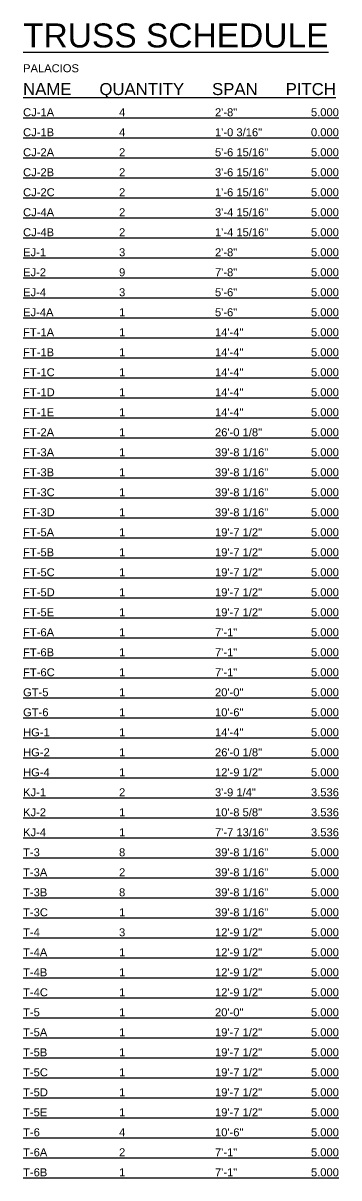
# Model space of a CAD drawing. Header units: inches. Extents: x -1321 to 2514, y -588 to 989.
# Drawn here: x 774 to 932, y -588 to -11 of the extents above; entities that cross this region are included whole.
import ezdxf
from ezdxf.enums import TextEntityAlignment as Align

# ---------------------------------------------------------------- set-up
doc = ezdxf.new("R2010")
doc.units = ezdxf.units.IN
doc.header["$LTSCALE"] = 25
doc.header["$MEASUREMENT"] = 0
doc.layers.add('RMARK', color=80, linetype='Continuous')
doc.styles.add('Plane', font='arial.ttf')

msp = doc.modelspace()

# ---------------------------------------------------------------- texts
at = {"layer": 'RMARK', "style": 'Plane'}
for s, height, p in [('%%uTRUSS SCHEDULE%%u', 12, (774.42524, -26.39777)), ('PALACIOS', 4, (774.42524, -36.39777)), ('%%uNAME      QUANTITY      SPAN      PITCH%%u', 6, (774.42524, -48.39777)), ('%%uCJ-1A                         %%u', 4, (774.42524, -58.39777)), ('%%u4                             %%u', 4, (822.42524, -58.39777)), ('%%u2\'-8"                         %%u', 4, (870.42524, -58.39777)), ('%%u5.000%%u', 4, (918.42524, -58.39777)), ('%%uCJ-1B                         %%u', 4, (774.42524, -68.39777)), ('%%u4                             %%u', 4, (822.42524, -68.39777)), ('%%u1\'-0 3/16"                    %%u', 4, (870.42524, -68.39777)), ('%%u0.000%%u', 4, (918.42524, -68.39777)), ('%%uCJ-2A                         %%u', 4, (774.42524, -78.39777)), ('%%u2                             %%u', 4, (822.42524, -78.39777)), ('%%u5\'-6 15/16"                   %%u', 4, (870.42524, -78.39777)), ('%%u5.000%%u', 4, (918.42524, -78.39777)), ('%%uCJ-2B                         %%u', 4, (774.42524, -88.39777)), ('%%u2                             %%u', 4, (822.42524, -88.39777)), ('%%u3\'-6 15/16"                   %%u', 4, (870.42524, -88.39777)), ('%%u5.000%%u', 4, (918.42524, -88.39777)), ('%%uCJ-2C                         %%u', 4, (774.42524, -98.39777)), ('%%u2                             %%u', 4, (822.42524, -98.39777)), ('%%u1\'-6 15/16"                   %%u', 4, (870.42524, -98.39777)), ('%%u5.000%%u', 4, (918.42524, -98.39777)), ('%%uCJ-4A                         %%u', 4, (774.42524, -108.39777)), ('%%u2                             %%u', 4, (822.42524, -108.39777)), ('%%u3\'-4 15/16"                   %%u', 4, (870.42524, -108.39777)), ('%%u5.000%%u', 4, (918.42524, -108.39777)), ('%%uCJ-4B                         %%u', 4, (774.42524, -118.39777)), ('%%u2                             %%u', 4, (822.42524, -118.39777)), ('%%u1\'-4 15/16"                   %%u', 4, (870.42524, -118.39777)), ('%%u5.000%%u', 4, (918.42524, -118.39777)), ('%%uEJ-1                          %%u', 4, (774.42524, -128.39777)), ('%%u3                             %%u', 4, (822.42524, -128.39777)), ('%%u2\'-8"                         %%u', 4, (870.42524, -128.39777)), ('%%u5.000%%u', 4, (918.42524, -128.39777)), ('%%uEJ-2                          %%u', 4, (774.42524, -138.39777)), ('%%u9                             %%u', 4, (822.42524, -138.39777)), ('%%u7\'-8"                         %%u', 4, (870.42524, -138.39777)), ('%%u5.000%%u', 4, (918.42524, -138.39777)), ('%%uEJ-4                          %%u', 4, (774.42524, -148.39777)), ('%%u3                             %%u', 4, (822.42524, -148.39777)), ('%%u5\'-6"                         %%u', 4, (870.42524, -148.39777)), ('%%u5.000%%u', 4, (918.42524, -148.39777)), ('%%uEJ-4A                         %%u', 4, (774.42524, -158.39777)), ('%%u1                             %%u', 4, (822.42524, -158.39777)), ('%%u5\'-6"                         %%u', 4, (870.42524, -158.39777)), ('%%u5.000%%u', 4, (918.42524, -158.39777)), ('%%uFT-1A                         %%u', 4, (774.42524, -168.39777)), ('%%u1                             %%u', 4, (822.42524, -168.39777)), ('%%u14\'-4"                        %%u', 4, (870.42524, -168.39777)), ('%%u5.000%%u', 4, (918.42524, -168.39777)), ('%%uFT-1B                         %%u', 4, (774.42524, -178.39777)), ('%%u1                             %%u', 4, (822.42524, -178.39777)), ('%%u14\'-4"                        %%u', 4, (870.42524, -178.39777)), ('%%u5.000%%u', 4, (918.42524, -178.39777)), ('%%uFT-1C                         %%u', 4, (774.42524, -188.39777)), ('%%u1                             %%u', 4, (822.42524, -188.39777)), ('%%u14\'-4"                        %%u', 4, (870.42524, -188.39777)), ('%%u5.000%%u', 4, (918.42524, -188.39777)), ('%%uFT-1D                         %%u', 4, (774.42524, -198.39777)), ('%%u1                             %%u', 4, (822.42524, -198.39777)), ('%%u14\'-4"                        %%u', 4, (870.42524, -198.39777)), ('%%u5.000%%u', 4, (918.42524, -198.39777)), ('%%uFT-1E                         %%u', 4, (774.42524, -208.39777)), ('%%u1                             %%u', 4, (822.42524, -208.39777)), ('%%u14\'-4"                        %%u', 4, (870.42524, -208.39777)), ('%%u5.000%%u', 4, (918.42524, -208.39777)), ('%%uFT-2A                         %%u', 4, (774.42524, -218.39777)), ('%%u1                             %%u', 4, (822.42524, -218.39777)), ('%%u26\'-0 1/8"                    %%u', 4, (870.42524, -218.39777)), ('%%u5.000%%u', 4, (918.42524, -218.39777)), ('%%uFT-3A                         %%u', 4, (774.42524, -228.39777)), ('%%u1                             %%u', 4, (822.42524, -228.39777)), ('%%u39\'-8 1/16"                   %%u', 4, (870.42524, -228.39777)), ('%%u5.000%%u', 4, (918.42524, -228.39777)), ('%%uFT-3B                         %%u', 4, (774.42524, -238.39777)), ('%%u1                             %%u', 4, (822.42524, -238.39777)), ('%%u39\'-8 1/16"                   %%u', 4, (870.42524, -238.39777)), ('%%u5.000%%u', 4, (918.42524, -238.39777)), ('%%uFT-3C                         %%u', 4, (774.42524, -248.39777)), ('%%u1                             %%u', 4, (822.42524, -248.39777)), ('%%u39\'-8 1/16"                   %%u', 4, (870.42524, -248.39777)), ('%%u5.000%%u', 4, (918.42524, -248.39777)), ('%%uFT-3D                         %%u', 4, (774.42524, -258.39777)), ('%%u1                             %%u', 4, (822.42524, -258.39777)), ('%%u39\'-8 1/16"                   %%u', 4, (870.42524, -258.39777)), ('%%u5.000%%u', 4, (918.42524, -258.39777)), ('%%uFT-5A                         %%u', 4, (774.42524, -268.39777)), ('%%u1                             %%u', 4, (822.42524, -268.39777)), ('%%u19\'-7 1/2"                    %%u', 4, (870.42524, -268.39777)), ('%%u5.000%%u', 4, (918.42524, -268.39777)), ('%%uFT-5B                         %%u', 4, (774.42524, -278.39777)), ('%%u1                             %%u', 4, (822.42524, -278.39777)), ('%%u19\'-7 1/2"                    %%u', 4, (870.42524, -278.39777)), ('%%u5.000%%u', 4, (918.42524, -278.39777)), ('%%uFT-5C                         %%u', 4, (774.42524, -288.39777)), ('%%u1                             %%u', 4, (822.42524, -288.39777)), ('%%u19\'-7 1/2"                    %%u', 4, (870.42524, -288.39777)), ('%%u5.000%%u', 4, (918.42524, -288.39777)), ('%%uFT-5D                         %%u', 4, (774.42524, -298.39777)), ('%%u1                             %%u', 4, (822.42524, -298.39777)), ('%%u19\'-7 1/2"                    %%u', 4, (870.42524, -298.39777)), ('%%u5.000%%u', 4, (918.42524, -298.39777)), ('%%uFT-5E                         %%u', 4, (774.42524, -308.39777)), ('%%u1                             %%u', 4, (822.42524, -308.39777)), ('%%u19\'-7 1/2"                    %%u', 4, (870.42524, -308.39777)), ('%%u5.000%%u', 4, (918.42524, -308.39777)), ('%%uFT-6A                         %%u', 4, (774.42524, -318.39777)), ('%%u1                             %%u', 4, (822.42524, -318.39777)), ('%%u7\'-1"                         %%u', 4, (870.42524, -318.39777)), ('%%u5.000%%u', 4, (918.42524, -318.39777)), ('%%uFT-6B                         %%u', 4, (774.42524, -328.39777)), ('%%u1                             %%u', 4, (822.42524, -328.39777)), ('%%u7\'-1"                         %%u', 4, (870.42524, -328.39777)), ('%%u5.000%%u', 4, (918.42524, -328.39777)), ('%%uFT-6C                         %%u', 4, (774.42524, -338.39777)), ('%%u1                             %%u', 4, (822.42524, -338.39777)), ('%%u7\'-1"                         %%u', 4, (870.42524, -338.39777)), ('%%u5.000%%u', 4, (918.42524, -338.39777)), ('%%uGT-5                          %%u', 4, (774.42524, -348.39777)), ('%%u1                             %%u', 4, (822.42524, -348.39777)), ('%%u20\'-0"                        %%u', 4, (870.42524, -348.39777)), ('%%u5.000%%u', 4, (918.42524, -348.39777)), ('%%uGT-6                          %%u', 4, (774.42524, -358.39777)), ('%%u1                             %%u', 4, (822.42524, -358.39777)), ('%%u10\'-6"                        %%u', 4, (870.42524, -358.39777)), ('%%u5.000%%u', 4, (918.42524, -358.39777)), ('%%uHG-1                          %%u', 4, (774.42524, -368.39777)), ('%%u1                             %%u', 4, (822.42524, -368.39777)), ('%%u14\'-4"                        %%u', 4, (870.42524, -368.39777)), ('%%u5.000%%u', 4, (918.42524, -368.39777)), ('%%uHG-2                          %%u', 4, (774.42524, -378.39777)), ('%%u1                             %%u', 4, (822.42524, -378.39777)), ('%%u26\'-0 1/8"                    %%u', 4, (870.42524, -378.39777)), ('%%u5.000%%u', 4, (918.42524, -378.39777)), ('%%uHG-4                          %%u', 4, (774.42524, -388.39777)), ('%%u1                             %%u', 4, (822.42524, -388.39777)), ('%%u12\'-9 1/2"                    %%u', 4, (870.42524, -388.39777)), ('%%u5.000%%u', 4, (918.42524, -388.39777)), ('%%uKJ-1                          %%u', 4, (774.42524, -398.39777)), ('%%u2                             %%u', 4, (822.42524, -398.39777)), ('%%u3\'-9 1/4"                     %%u', 4, (870.42524, -398.39777)), ('%%u3.536%%u', 4, (918.42524, -398.39777)), ('%%uKJ-2                          %%u', 4, (774.42524, -408.39777)), ('%%u1                             %%u', 4, (822.42524, -408.39777)), ('%%u10\'-8 5/8"                    %%u', 4, (870.42524, -408.39777)), ('%%u3.536%%u', 4, (918.42524, -408.39777)), ('%%uKJ-4                          %%u', 4, (774.42524, -418.39777)), ('%%u1                             %%u', 4, (822.42524, -418.39777)), ('%%u7\'-7 13/16"                   %%u', 4, (870.42524, -418.39777)), ('%%u3.536%%u', 4, (918.42524, -418.39777)), ('%%uT-3                           %%u', 4, (774.42524, -428.39777)), ('%%u8                             %%u', 4, (822.42524, -428.39777)), ('%%u39\'-8 1/16"                   %%u', 4, (870.42524, -428.39777)), ('%%u5.000%%u', 4, (918.42524, -428.39777)), ('%%u39\'-8 1/16"                   %%u', 4, (870.42524, -438.39777)), ('%%uT-3A                          %%u', 4, (774.42524, -438.39777)), ('%%u2                             %%u', 4, (822.42524, -438.39777)), ('%%u5.000%%u', 4, (918.42524, -438.39777)), ('%%uT-3B                          %%u', 4, (774.42524, -448.39777)), ('%%u8                             %%u', 4, (822.42524, -448.39777)), ('%%u39\'-8 1/16"                   %%u', 4, (870.42524, -448.39777)), ('%%u5.000%%u', 4, (918.42524, -448.39777)), ('%%uT-3C                          %%u', 4, (774.42524, -458.39777)), ('%%u1                             %%u', 4, (822.42524, -458.39777)), ('%%u39\'-8 1/16"                   %%u', 4, (870.42524, -458.39777)), ('%%u5.000%%u', 4, (918.42524, -458.39777)), ('%%uT-4                           %%u', 4, (774.42524, -468.39777)), ('%%u3                             %%u', 4, (822.42524, -468.39777)), ('%%u12\'-9 1/2"                    %%u', 4, (870.42524, -468.39777)), ('%%u5.000%%u', 4, (918.42524, -468.39777)), ('%%uT-4A                          %%u', 4, (774.42524, -478.39777)), ('%%u1                             %%u', 4, (822.42524, -478.39777)), ('%%u12\'-9 1/2"                    %%u', 4, (870.42524, -478.39777)), ('%%u5.000%%u', 4, (918.42524, -478.39777)), ('%%uT-4B                          %%u', 4, (774.42524, -488.39777)), ('%%u1                             %%u', 4, (822.42524, -488.39777)), ('%%u12\'-9 1/2"                    %%u', 4, (870.42524, -488.39777)), ('%%u5.000%%u', 4, (918.42524, -488.39777)), ('%%uT-4C                          %%u', 4, (774.42524, -498.39777)), ('%%u1                             %%u', 4, (822.42524, -498.39777)), ('%%u12\'-9 1/2"                    %%u', 4, (870.42524, -498.39777)), ('%%u5.000%%u', 4, (918.42524, -498.39777)), ('%%uT-5                           %%u', 4, (774.42524, -508.39777)), ('%%u1                             %%u', 4, (822.42524, -508.39777)), ('%%u20\'-0"                        %%u', 4, (870.42524, -508.39777)), ('%%u5.000%%u', 4, (918.42524, -508.39777)), ('%%uT-5A                          %%u', 4, (774.42524, -518.39777)), ('%%u1                             %%u', 4, (822.42524, -518.39777)), ('%%u19\'-7 1/2"                    %%u', 4, (870.42524, -518.39777)), ('%%u5.000%%u', 4, (918.42524, -518.39777)), ('%%uT-5B                          %%u', 4, (774.42524, -528.39777)), ('%%u1                             %%u', 4, (822.42524, -528.39777)), ('%%u19\'-7 1/2"                    %%u', 4, (870.42524, -528.39777)), ('%%u5.000%%u', 4, (918.42524, -528.39777)), ('%%uT-5C                          %%u', 4, (774.42524, -538.39777)), ('%%u1                             %%u', 4, (822.42524, -538.39777)), ('%%u19\'-7 1/2"                    %%u', 4, (870.42524, -538.39777)), ('%%u5.000%%u', 4, (918.42524, -538.39777)), ('%%uT-5D                          %%u', 4, (774.42524, -548.39777)), ('%%u1                             %%u', 4, (822.42524, -548.39777)), ('%%u19\'-7 1/2"                    %%u', 4, (870.42524, -548.39777)), ('%%u5.000%%u', 4, (918.42524, -548.39777)), ('%%uT-5E                          %%u', 4, (774.42524, -558.39777)), ('%%u1                             %%u', 4, (822.42524, -558.39777)), ('%%u19\'-7 1/2"                    %%u', 4, (870.42524, -558.39777)), ('%%u5.000%%u', 4, (918.42524, -558.39777)), ('%%uT-6                           %%u', 4, (774.42524, -568.39777)), ('%%u4                             %%u', 4, (822.42524, -568.39777)), ('%%u10\'-6"                        %%u', 4, (870.42524, -568.39777)), ('%%u5.000%%u', 4, (918.42524, -568.39777)), ('%%uT-6A                          %%u', 4, (774.42524, -578.39777)), ('%%u2                             %%u', 4, (822.42524, -578.39777)), ('%%u7\'-1"                         %%u', 4, (870.42524, -578.39777)), ('%%u5.000%%u', 4, (918.42524, -578.39777)), ('%%uT-6B                          %%u', 4, (774.42524, -588.39777)), ('%%u5.000%%u', 4, (918.42524, -588.39777)), ('%%u1                             %%u', 4, (822.42524, -588.39777)), ('%%u7\'-1"                         %%u', 4, (870.42524, -588.39777))]:
    msp.add_text(s, height=height, dxfattribs=at).set_placement(p, align=Align.BOTTOM_LEFT)

doc.saveas('drawing.dxf')
